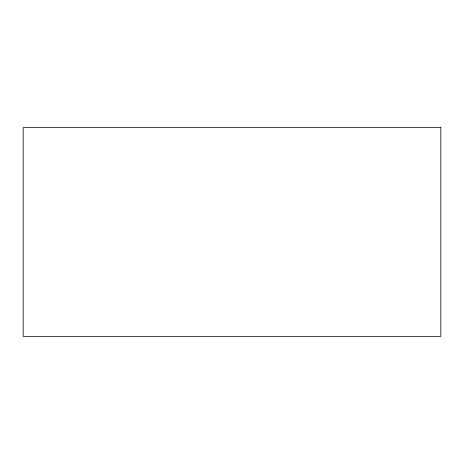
<?xml version="1.0" encoding="UTF-8"?>
<svg xmlns="http://www.w3.org/2000/svg" width="464" height="464" viewBox="0 0 464 464"><rect width="100%" height="100%" fill="white"/><g stroke="black" fill="none" stroke-linecap="round" stroke-linejoin="round"><path stroke-width="0.7" d="M440.8 127.6L23.2 127.6L23.2 336.4L440.8 336.4L440.8 127.6"/></g></svg>
